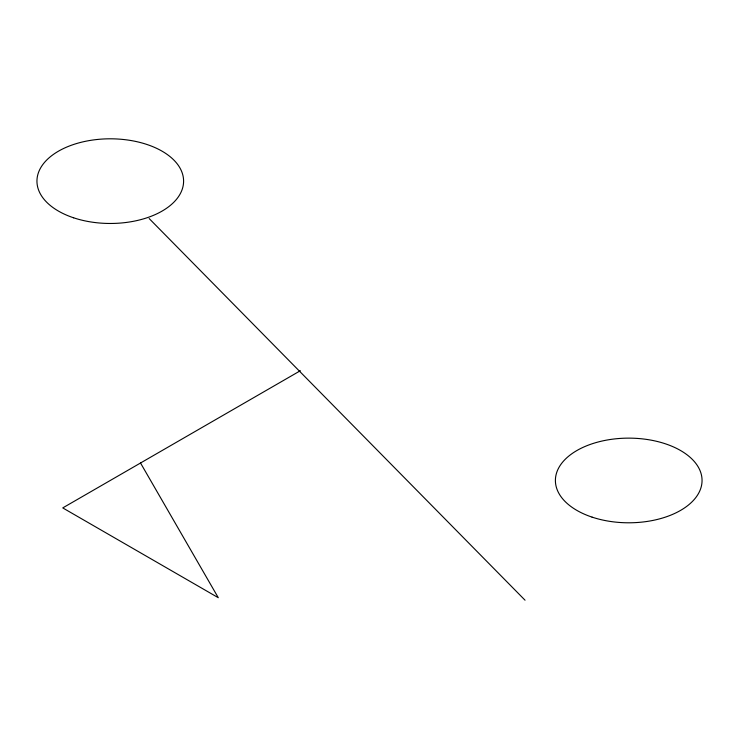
<?xml version="1.0" encoding="UTF-8"?>
<svg xmlns="http://www.w3.org/2000/svg" width="739" height="739" viewBox="0 0 739 739"><rect width="100%" height="100%" fill="white"/><g stroke="black" fill="none" stroke-linecap="round" stroke-linejoin="round"><path stroke-width="1.11" d="M300.376 370.71L62.75 507.905L218.282 597.703L140.521 463.002M149.158 218.55L525.041 600.197M592.068 517.124A73.318 42.326 0 0 0 702.05 480.461A73.318 42.326 0 0 0 592.068 443.806A73.318 42.326 0 0 0 592.068 517.124M73.614 217.802A73.327 42.335 0 0 0 183.595 181.138A73.327 42.335 0 0 0 73.614 144.475A73.327 42.335 0 0 0 73.614 217.802"/></g></svg>
